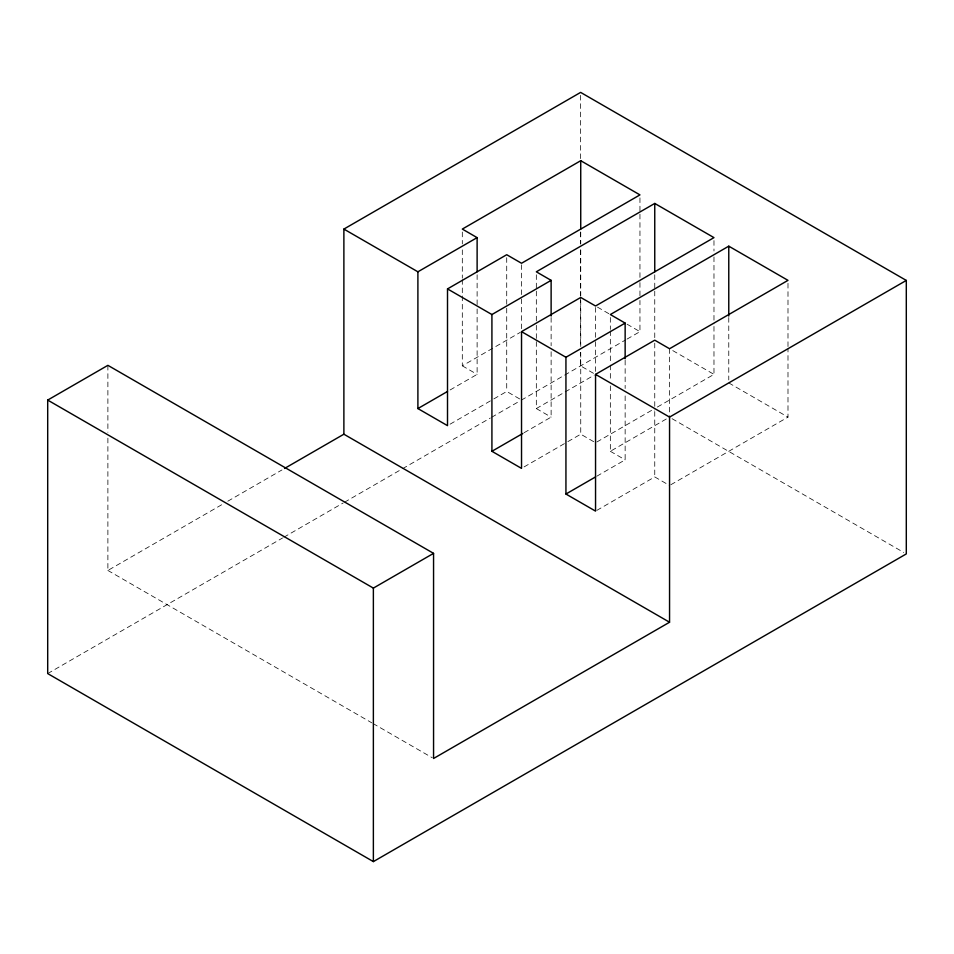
<?xml version="1.0" encoding="UTF-8"?>
<svg xmlns="http://www.w3.org/2000/svg" width="954" height="954" viewBox="0 0 954 954"><rect width="100%" height="100%" fill="white"/><g stroke="black" fill="none" stroke-linecap="round" stroke-linejoin="round"><path stroke-width="0.72" stroke-dasharray="4.77 3.58" d="M107.885 438.172L107.885 570.456L222.652 504.189M227.815 501.208L281.979 469.94M462.308 295.967L462.308 365.823L520.24 332.386M450.085 389.983L477.119 374.373L477.119 308.977M450.085 424.172L492.562 399.643M493.85 398.903L506.717 391.462L521.528 400.012M47.7 673.572L282.551 537.984M283.839 537.245L343.19 502.973M344.489 502.233L401.264 469.451M402.552 468.7L490.296 418.043M491.584 417.303L519.978 400.907M521.266 400.167L625.788 339.815M627.076 339.075L639.955 331.646L639.955 300.427M536.327 341.675L536.327 408.562L594.259 375.113M524.104 432.711L551.126 417.113L551.126 351.704M524.104 466.9L566.581 442.382M567.868 441.63L580.736 434.201L595.546 442.751M596.834 442L652.178 410.053M657.33 407.072L713.974 374.373L713.974 325.326M610.345 385.893L610.345 451.29L666.989 418.591M596.834 476.189L625.144 459.84L625.144 394.443M596.834 510.378L654.754 476.928L669.553 485.479M670.841 484.739L787.992 417.113L787.992 348.735M597.478 307.116L609.057 313.806M627.076 324.205L639.955 331.646M672.773 350.595L713.974 374.373M728.773 382.924L787.992 417.113M593.495 373.324L580.628 365.895L580.628 352.515M672.021 418.663L903.724 552.438M462.308 365.823L477.119 374.373M536.327 408.562L551.126 417.113M610.345 451.29L625.144 459.84M107.885 570.456L371.762 722.81M373.05 723.549L432.269 757.738M787.992 283.326L787.992 347.244M728.773 317.515L728.773 379.942M713.974 240.599L713.974 250.997M713.974 256.948L713.974 323.835M669.553 348.735L669.553 415.622M654.754 274.788L654.754 289.646M654.754 291.137L654.754 340.184M654.754 343.154L654.754 410.041M654.754 411.532L654.754 476.928M639.955 197.86L639.955 212.73M639.955 214.209L639.955 281.108M639.955 282.587L639.955 298.936M625.144 360.254L625.144 388.493M610.345 317.515L610.345 329.404M610.345 330.895L610.345 363.593M610.345 365.084L610.345 379.942M595.546 307.486L595.546 340.184M595.546 341.675L595.546 371.404M580.736 232.049L580.736 243.938M580.736 249.888L580.736 295.967M580.736 300.427L580.736 346.505M580.736 352.443L580.736 434.201M580.628 95.364L580.628 159.282M580.628 232.12L580.628 244.009M580.628 249.96L580.628 296.038M580.628 297.517L580.628 346.576M551.126 317.515L551.126 345.765M536.327 274.788L536.327 289.646M536.327 291.137L536.327 323.835M536.327 325.326L536.327 340.184M521.528 264.747L521.528 297.457M521.528 298.936L521.528 328.665M506.717 257.687L506.717 306.747M506.717 308.225L506.717 391.462M477.119 274.788L477.119 307.486M462.308 232.049L462.308 243.938M462.308 249.888L462.308 278.127M462.308 279.617L462.308 294.476M107.885 365.334L107.885 432.222"/><path stroke-width="1.43" d="M47.7 400.084L107.885 365.334L433.557 553.356L433.557 758.49L669.553 622.235L669.553 417.101L906.3 280.428L906.3 553.916L373.372 861.605L47.7 673.572L47.7 400.084L373.372 588.105L433.557 553.356M669.553 622.235L343.881 434.201L343.881 229.079L580.628 92.395L906.3 280.428M343.881 229.079L417.9 271.807L417.9 408.562L447.509 425.651L447.509 288.907L506.717 254.718L521.528 263.268L639.955 194.89L580.736 160.701L462.308 229.079L477.119 237.629L477.119 271.807M417.9 271.807L477.119 237.629M551.126 280.357L491.918 314.546L491.918 451.29L521.528 468.39L521.528 331.634L580.736 297.457L595.546 305.995L713.974 237.629L654.754 203.44L536.327 271.807L551.126 280.357L551.126 316.036M284.554 468.45L343.881 434.201M417.9 408.562L447.509 391.462M625.144 323.096L565.937 357.273L565.937 494.029L595.546 511.117L595.546 374.373L654.754 340.184L669.553 348.735L787.992 280.357L728.773 246.168L610.345 314.546L625.144 323.096L625.144 358.764M491.918 451.29L522.816 433.462M565.937 494.029L595.546 476.928M447.509 288.907L491.918 314.546M521.528 331.634L565.937 357.273M595.546 374.373L669.553 417.101M728.773 246.168L728.773 316.036M654.754 203.44L654.754 271.818M580.736 160.701L580.736 229.079M373.372 588.105L373.372 861.605"/></g></svg>
